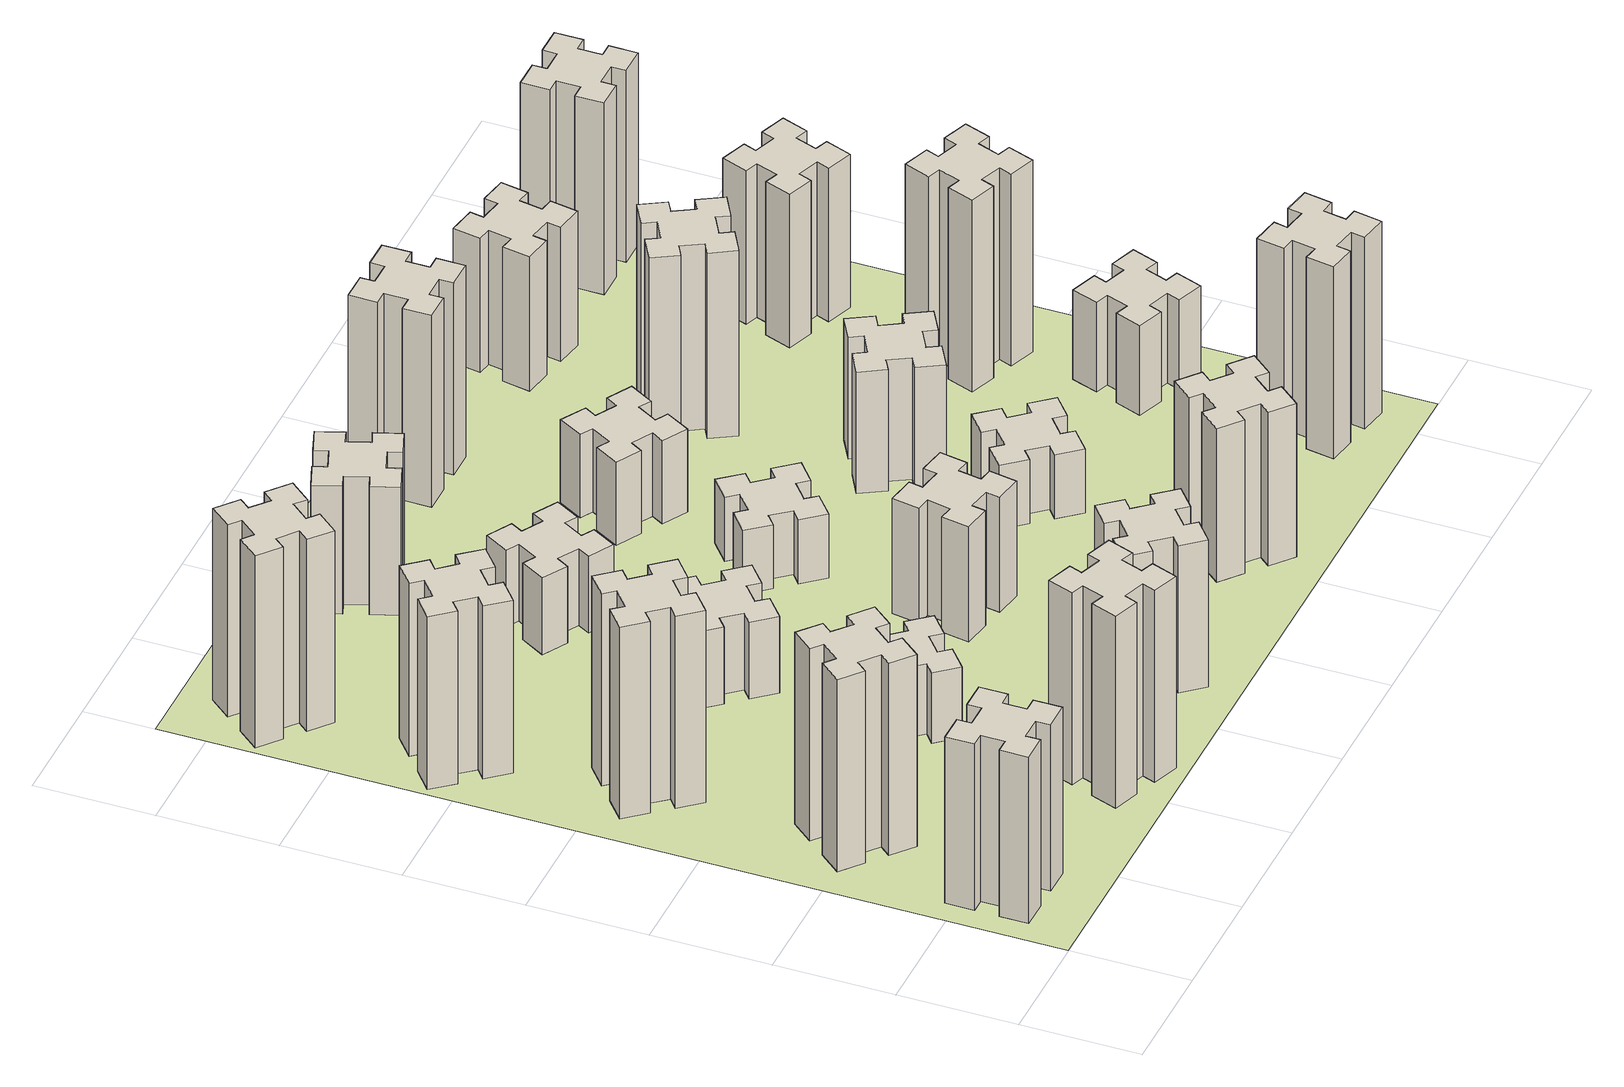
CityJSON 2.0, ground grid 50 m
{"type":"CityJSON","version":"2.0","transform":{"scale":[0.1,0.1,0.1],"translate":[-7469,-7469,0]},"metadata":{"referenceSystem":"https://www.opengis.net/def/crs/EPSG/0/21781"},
"CityObjects":{
"building1":{"type":"Building","attributes":{"class":"1000","function":"1000","usage":"1000","yearOfConstruction":2016,"roofType":"1000","measuredHeight":78,"storeysAboveGround":30,"storeysBelowGround":0},"geometry":[{"type":"Solid","lod":"1","boundaries":[[[[0,1,2,3,4,5,6,7,8,9,10,11,12,13,14,15,16,17,18,19]],[[17,16,20,21]],[[16,15,22,20]],[[15,14,23,22]],[[14,13,24,23]],[[13,12,25,24]],[[12,11,26,25]],[[11,10,27,26]],[[10,9,28,27]],[[9,8,29,28]],[[8,7,30,29]],[[7,6,31,30]],[[6,5,32,31]],[[5,4,33,32]],[[4,3,34,33]],[[3,2,35,34]],[[2,1,36,35]],[[1,0,37,36]],[[0,19,38,37]],[[19,18,39,38]],[[18,17,21,39]],[[24,25,26,27,28,29,30,31,32,33,34,35,36,37,38,39,21,20,22,23]]]]}]},
"building2":{"type":"Building","attributes":{"class":"1000","function":"1000","usage":"1000","yearOfConstruction":2016,"roofType":"1000","measuredHeight":90,"storeysAboveGround":30,"storeysBelowGround":0},"geometry":[{"type":"Solid","lod":"1","boundaries":[[[[40,41,42,43,44,45,46,47,48,49,50,51,52,53,54,55,56,57,58,59]],[[57,56,60,61]],[[56,55,62,60]],[[55,54,63,62]],[[54,53,64,63]],[[53,52,65,64]],[[52,51,66,65]],[[51,50,67,66]],[[50,49,68,67]],[[49,48,69,68]],[[48,47,70,69]],[[47,46,71,70]],[[46,45,72,71]],[[45,44,73,72]],[[44,43,74,73]],[[43,42,75,74]],[[42,41,76,75]],[[41,40,77,76]],[[40,59,78,77]],[[59,58,79,78]],[[58,57,61,79]],[[64,65,66,67,68,69,70,71,72,73,74,75,76,77,78,79,61,60,62,63]]]]}]},
"building3":{"type":"Building","attributes":{"class":"1000","function":"1000","usage":"1000","yearOfConstruction":2016,"roofType":"1000","measuredHeight":90,"storeysAboveGround":30,"storeysBelowGround":0},"geometry":[{"type":"Solid","lod":"1","boundaries":[[[[80,81,82,83,84,85,86,87,88,89,90,91,92,93,94,95,96,97,98,99]],[[97,96,100,101]],[[96,95,102,100]],[[95,94,103,102]],[[94,93,104,103]],[[93,92,105,104]],[[92,91,106,105]],[[91,90,107,106]],[[90,89,108,107]],[[89,88,109,108]],[[88,87,110,109]],[[87,86,111,110]],[[86,85,112,111]],[[85,84,113,112]],[[84,83,114,113]],[[83,82,115,114]],[[82,81,116,115]],[[81,80,117,116]],[[80,99,118,117]],[[99,98,119,118]],[[98,97,101,119]],[[104,105,106,107,108,109,110,111,112,113,114,115,116,117,118,119,101,100,102,103]]]]}]},
"building4":{"type":"Building","attributes":{"class":"1000","function":"1000","usage":"1000","yearOfConstruction":2016,"roofType":"1000","measuredHeight":81,"storeysAboveGround":30,"storeysBelowGround":0},"geometry":[{"type":"Solid","lod":"1","boundaries":[[[[120,121,122,123,124,125,126,127,128,129,130,131,132,133,134,135,136,137,138,139]],[[137,136,140,141]],[[136,135,142,140]],[[135,134,143,142]],[[134,133,144,143]],[[133,132,145,144]],[[132,131,146,145]],[[131,130,147,146]],[[130,129,148,147]],[[129,128,149,148]],[[128,127,150,149]],[[127,126,151,150]],[[126,125,152,151]],[[125,124,153,152]],[[124,123,154,153]],[[123,122,155,154]],[[122,121,156,155]],[[121,120,157,156]],[[120,139,158,157]],[[139,138,159,158]],[[138,137,141,159]],[[144,145,146,147,148,149,150,151,152,153,154,155,156,157,158,159,141,140,142,143]]]]}]},
"building5":{"type":"Building","attributes":{"class":"1000","function":"1000","usage":"1000","yearOfConstruction":2016,"roofType":"1000","measuredHeight":90,"storeysAboveGround":30,"storeysBelowGround":0},"geometry":[{"type":"Solid","lod":"1","boundaries":[[[[160,161,162,163,164,165,166,167,168,169,170,171,172,173,174,175,176,177,178,179]],[[177,176,180,181]],[[176,175,182,180]],[[175,174,183,182]],[[174,173,184,183]],[[173,172,185,184]],[[172,171,186,185]],[[171,170,187,186]],[[170,169,188,187]],[[169,168,189,188]],[[168,167,190,189]],[[167,166,191,190]],[[166,165,192,191]],[[165,164,193,192]],[[164,163,194,193]],[[163,162,195,194]],[[162,161,196,195]],[[161,160,197,196]],[[160,179,198,197]],[[179,178,199,198]],[[178,177,181,199]],[[184,185,186,187,188,189,190,191,192,193,194,195,196,197,198,199,181,180,182,183]]]]}]},
"building6":{"type":"Building","attributes":{"class":"1000","function":"1000","usage":"1000","yearOfConstruction":2016,"roofType":"1000","measuredHeight":90,"storeysAboveGround":30,"storeysBelowGround":0},"geometry":[{"type":"Solid","lod":"1","boundaries":[[[[200,201,202,203,204,205,206,207,208,209,210,211,212,213,214,215,216,217,218,219]],[[217,216,220,221]],[[216,215,222,220]],[[215,214,223,222]],[[214,213,224,223]],[[213,212,225,224]],[[212,211,226,225]],[[211,210,227,226]],[[210,209,228,227]],[[209,208,229,228]],[[208,207,230,229]],[[207,206,231,230]],[[206,205,232,231]],[[205,204,233,232]],[[204,203,234,233]],[[203,202,235,234]],[[202,201,236,235]],[[201,200,237,236]],[[200,219,238,237]],[[219,218,239,238]],[[218,217,221,239]],[[224,225,226,227,228,229,230,231,232,233,234,235,236,237,238,239,221,220,222,223]]]]}]},
"building7":{"type":"Building","attributes":{"class":"1000","function":"1000","usage":"1000","yearOfConstruction":2016,"roofType":"1000","measuredHeight":33,"storeysAboveGround":30,"storeysBelowGround":0},"geometry":[{"type":"Solid","lod":"1","boundaries":[[[[240,241,242,243,244,245,246,247,248,249,250,251,252,253,254,255,256,257,258,259]],[[257,256,260,261]],[[256,255,262,260]],[[255,254,263,262]],[[254,253,264,263]],[[253,252,265,264]],[[252,251,266,265]],[[251,250,267,266]],[[250,249,268,267]],[[249,248,269,268]],[[248,247,270,269]],[[247,246,271,270]],[[246,245,272,271]],[[245,244,273,272]],[[244,243,274,273]],[[243,242,275,274]],[[242,241,276,275]],[[241,240,277,276]],[[240,259,278,277]],[[259,258,279,278]],[[258,257,261,279]],[[264,265,266,267,268,269,270,271,272,273,274,275,276,277,278,279,261,260,262,263]]]]}]},
"building8":{"type":"Building","attributes":{"class":"1000","function":"1000","usage":"1000","yearOfConstruction":2016,"roofType":"1000","measuredHeight":36,"storeysAboveGround":30,"storeysBelowGround":0},"geometry":[{"type":"Solid","lod":"1","boundaries":[[[[280,281,282,283,284,285,286,287,288,289,290,291,292,293,294,295,296,297,298,299]],[[297,296,300,301]],[[296,295,302,300]],[[295,294,303,302]],[[294,293,304,303]],[[293,292,305,304]],[[292,291,306,305]],[[291,290,307,306]],[[290,289,308,307]],[[289,288,309,308]],[[288,287,310,309]],[[287,286,311,310]],[[286,285,312,311]],[[285,284,313,312]],[[284,283,314,313]],[[283,282,315,314]],[[282,281,316,315]],[[281,280,317,316]],[[280,299,318,317]],[[299,298,319,318]],[[298,297,301,319]],[[304,305,306,307,308,309,310,311,312,313,314,315,316,317,318,319,301,300,302,303]]]]}]},
"building9":{"type":"Building","attributes":{"class":"1000","function":"1000","usage":"1000","yearOfConstruction":2016,"roofType":"1000","measuredHeight":69,"storeysAboveGround":30,"storeysBelowGround":0},"geometry":[{"type":"Solid","lod":"1","boundaries":[[[[320,321,322,323,324,325,326,327,328,329,330,331,332,333,334,335,336,337,338,339]],[[337,336,340,341]],[[336,335,342,340]],[[335,334,343,342]],[[334,333,344,343]],[[333,332,345,344]],[[332,331,346,345]],[[331,330,347,346]],[[330,329,348,347]],[[329,328,349,348]],[[328,327,350,349]],[[327,326,351,350]],[[326,325,352,351]],[[325,324,353,352]],[[324,323,354,353]],[[323,322,355,354]],[[322,321,356,355]],[[321,320,357,356]],[[320,339,358,357]],[[339,338,359,358]],[[338,337,341,359]],[[344,345,346,347,348,349,350,351,352,353,354,355,356,357,358,359,341,340,342,343]]]]}]},
"building10":{"type":"Building","attributes":{"class":"1000","function":"1000","usage":"1000","yearOfConstruction":2016,"roofType":"1000","measuredHeight":36,"storeysAboveGround":30,"storeysBelowGround":0},"geometry":[{"type":"Solid","lod":"1","boundaries":[[[[360,361,362,363,364,365,366,367,368,369,370,371,372,373,374,375,376,377,378,379]],[[377,376,380,381]],[[376,375,382,380]],[[375,374,383,382]],[[374,373,384,383]],[[373,372,385,384]],[[372,371,386,385]],[[371,370,387,386]],[[370,369,388,387]],[[369,368,389,388]],[[368,367,390,389]],[[367,366,391,390]],[[366,365,392,391]],[[365,364,393,392]],[[364,363,394,393]],[[363,362,395,394]],[[362,361,396,395]],[[361,360,397,396]],[[360,379,398,397]],[[379,378,399,398]],[[378,377,381,399]],[[384,385,386,387,388,389,390,391,392,393,394,395,396,397,398,399,381,380,382,383]]]]}]},
"building11":{"type":"Building","attributes":{"class":"1000","function":"1000","usage":"1000","yearOfConstruction":2016,"roofType":"1000","measuredHeight":60,"storeysAboveGround":30,"storeysBelowGround":0},"geometry":[{"type":"Solid","lod":"1","boundaries":[[[[400,401,402,403,404,405,406,407,408,409,410,411,412,413,414,415,416,417,418,419]],[[417,416,420,421]],[[416,415,422,420]],[[415,414,423,422]],[[414,413,424,423]],[[413,412,425,424]],[[412,411,426,425]],[[411,410,427,426]],[[410,409,428,427]],[[409,408,429,428]],[[408,407,430,429]],[[407,406,431,430]],[[406,405,432,431]],[[405,404,433,432]],[[404,403,434,433]],[[403,402,435,434]],[[402,401,436,435]],[[401,400,437,436]],[[400,419,438,437]],[[419,418,439,438]],[[418,417,421,439]],[[424,425,426,427,428,429,430,431,432,433,434,435,436,437,438,439,421,420,422,423]]]]}]},
"building12":{"type":"Building","attributes":{"class":"1000","function":"1000","usage":"1000","yearOfConstruction":2016,"roofType":"1000","measuredHeight":54,"storeysAboveGround":30,"storeysBelowGround":0},"geometry":[{"type":"Solid","lod":"1","boundaries":[[[[440,441,442,443,444,445,446,447,448,449,450,451,452,453,454,455,456,457,458,459]],[[457,456,460,461]],[[456,455,462,460]],[[455,454,463,462]],[[454,453,464,463]],[[453,452,465,464]],[[452,451,466,465]],[[451,450,467,466]],[[450,449,468,467]],[[449,448,469,468]],[[448,447,470,469]],[[447,446,471,470]],[[446,445,472,471]],[[445,444,473,472]],[[444,443,474,473]],[[443,442,475,474]],[[442,441,476,475]],[[441,440,477,476]],[[440,459,478,477]],[[459,458,479,478]],[[458,457,461,479]],[[464,465,466,467,468,469,470,471,472,473,474,475,476,477,478,479,461,460,462,463]]]]}]},
"building13":{"type":"Building","attributes":{"class":"1000","function":"1000","usage":"1000","yearOfConstruction":2016,"roofType":"1000","measuredHeight":30,"storeysAboveGround":30,"storeysBelowGround":0},"geometry":[{"type":"Solid","lod":"1","boundaries":[[[[480,481,482,483,484,485,486,487,488,489,490,491,492,493,494,495,496,497,498,499]],[[497,496,500,501]],[[496,495,502,500]],[[495,494,503,502]],[[494,493,504,503]],[[493,492,505,504]],[[492,491,506,505]],[[491,490,507,506]],[[490,489,508,507]],[[489,488,509,508]],[[488,487,510,509]],[[487,486,511,510]],[[486,485,512,511]],[[485,484,513,512]],[[484,483,514,513]],[[483,482,515,514]],[[482,481,516,515]],[[481,480,517,516]],[[480,499,518,517]],[[499,498,519,518]],[[498,497,501,519]],[[504,505,506,507,508,509,510,511,512,513,514,515,516,517,518,519,501,500,502,503]]]]}]},
"building14":{"type":"Building","attributes":{"class":"1000","function":"1000","usage":"1000","yearOfConstruction":2016,"roofType":"1000","measuredHeight":72,"storeysAboveGround":30,"storeysBelowGround":0},"geometry":[{"type":"Solid","lod":"1","boundaries":[[[[520,521,522,523,524,525,526,527,528,529,530,531,532,533,534,535,536,537,538,539]],[[537,536,540,541]],[[536,535,542,540]],[[535,534,543,542]],[[534,533,544,543]],[[533,532,545,544]],[[532,531,546,545]],[[531,530,547,546]],[[530,529,548,547]],[[529,528,549,548]],[[528,527,550,549]],[[527,526,551,550]],[[526,525,552,551]],[[525,524,553,552]],[[524,523,554,553]],[[523,522,555,554]],[[522,521,556,555]],[[521,520,557,556]],[[520,539,558,557]],[[539,538,559,558]],[[538,537,541,559]],[[544,545,546,547,548,549,550,551,552,553,554,555,556,557,558,559,541,540,542,543]]]]}]},
"building15":{"type":"Building","attributes":{"class":"1000","function":"1000","usage":"1000","yearOfConstruction":2016,"roofType":"1000","measuredHeight":39,"storeysAboveGround":30,"storeysBelowGround":0},"geometry":[{"type":"Solid","lod":"1","boundaries":[[[[560,561,562,563,564,565,566,567,568,569,570,571,572,573,574,575,576,577,578,579]],[[577,576,580,581]],[[576,575,582,580]],[[575,574,583,582]],[[574,573,584,583]],[[573,572,585,584]],[[572,571,586,585]],[[571,570,587,586]],[[570,569,588,587]],[[569,568,589,588]],[[568,567,590,589]],[[567,566,591,590]],[[566,565,592,591]],[[565,564,593,592]],[[564,563,594,593]],[[563,562,595,594]],[[562,561,596,595]],[[561,560,597,596]],[[560,579,598,597]],[[579,578,599,598]],[[578,577,581,599]],[[584,585,586,587,588,589,590,591,592,593,594,595,596,597,598,599,581,580,582,583]]]]}]},
"building16":{"type":"Building","attributes":{"class":"1000","function":"1000","usage":"1000","yearOfConstruction":2016,"roofType":"1000","measuredHeight":90,"storeysAboveGround":30,"storeysBelowGround":0},"geometry":[{"type":"Solid","lod":"1","boundaries":[[[[600,601,602,603,604,605,606,607,608,609,610,611,612,613,614,615,616,617,618,619]],[[617,616,620,621]],[[616,615,622,620]],[[615,614,623,622]],[[614,613,624,623]],[[613,612,625,624]],[[612,611,626,625]],[[611,610,627,626]],[[610,609,628,627]],[[609,608,629,628]],[[608,607,630,629]],[[607,606,631,630]],[[606,605,632,631]],[[605,604,633,632]],[[604,603,634,633]],[[603,602,635,634]],[[602,601,636,635]],[[601,600,637,636]],[[600,619,638,637]],[[619,618,639,638]],[[618,617,621,639]],[[624,625,626,627,628,629,630,631,632,633,634,635,636,637,638,639,621,620,622,623]]]]}]},
"building17":{"type":"Building","attributes":{"class":"1000","function":"1000","usage":"1000","yearOfConstruction":2016,"roofType":"1000","measuredHeight":30,"storeysAboveGround":30,"storeysBelowGround":0},"geometry":[{"type":"Solid","lod":"1","boundaries":[[[[640,641,642,643,644,645,646,647,648,649,650,651,652,653,654,655,656,657,658,659]],[[657,656,660,661]],[[656,655,662,660]],[[655,654,663,662]],[[654,653,664,663]],[[653,652,665,664]],[[652,651,666,665]],[[651,650,667,666]],[[650,649,668,667]],[[649,648,669,668]],[[648,647,670,669]],[[647,646,671,670]],[[646,645,672,671]],[[645,644,673,672]],[[644,643,674,673]],[[643,642,675,674]],[[642,641,676,675]],[[641,640,677,676]],[[640,659,678,677]],[[659,658,679,678]],[[658,657,661,679]],[[664,665,666,667,668,669,670,671,672,673,674,675,676,677,678,679,661,660,662,663]]]]}]},
"building18":{"type":"Building","attributes":{"class":"1000","function":"1000","usage":"1000","yearOfConstruction":2016,"roofType":"1000","measuredHeight":57,"storeysAboveGround":30,"storeysBelowGround":0},"geometry":[{"type":"Solid","lod":"1","boundaries":[[[[680,681,682,683,684,685,686,687,688,689,690,691,692,693,694,695,696,697,698,699]],[[697,696,700,701]],[[696,695,702,700]],[[695,694,703,702]],[[694,693,704,703]],[[693,692,705,704]],[[692,691,706,705]],[[691,690,707,706]],[[690,689,708,707]],[[689,688,709,708]],[[688,687,710,709]],[[687,686,711,710]],[[686,685,712,711]],[[685,684,713,712]],[[684,683,714,713]],[[683,682,715,714]],[[682,681,716,715]],[[681,680,717,716]],[[680,699,718,717]],[[699,698,719,718]],[[698,697,701,719]],[[704,705,706,707,708,709,710,711,712,713,714,715,716,717,718,719,701,700,702,703]]]]}]},
"building19":{"type":"Building","attributes":{"class":"1000","function":"1000","usage":"1000","yearOfConstruction":2016,"roofType":"1000","measuredHeight":87,"storeysAboveGround":30,"storeysBelowGround":0},"geometry":[{"type":"Solid","lod":"1","boundaries":[[[[720,721,722,723,724,725,726,727,728,729,730,731,732,733,734,735,736,737,738,739]],[[737,736,740,741]],[[736,735,742,740]],[[735,734,743,742]],[[734,733,744,743]],[[733,732,745,744]],[[732,731,746,745]],[[731,730,747,746]],[[730,729,748,747]],[[729,728,749,748]],[[728,727,750,749]],[[727,726,751,750]],[[726,725,752,751]],[[725,724,753,752]],[[724,723,754,753]],[[723,722,755,754]],[[722,721,756,755]],[[721,720,757,756]],[[720,739,758,757]],[[739,738,759,758]],[[738,737,741,759]],[[744,745,746,747,748,749,750,751,752,753,754,755,756,757,758,759,741,740,742,743]]]]}]},
"building20":{"type":"Building","attributes":{"class":"1000","function":"1000","usage":"1000","yearOfConstruction":2016,"roofType":"1000","measuredHeight":90,"storeysAboveGround":30,"storeysBelowGround":0},"geometry":[{"type":"Solid","lod":"1","boundaries":[[[[760,761,762,763,764,765,766,767,768,769,770,771,772,773,774,775,776,777,778,779]],[[777,776,780,781]],[[776,775,782,780]],[[775,774,783,782]],[[774,773,784,783]],[[773,772,785,784]],[[772,771,786,785]],[[771,770,787,786]],[[770,769,788,787]],[[769,768,789,788]],[[768,767,790,789]],[[767,766,791,790]],[[766,765,792,791]],[[765,764,793,792]],[[764,763,794,793]],[[763,762,795,794]],[[762,761,796,795]],[[761,760,797,796]],[[760,779,798,797]],[[779,778,799,798]],[[778,777,781,799]],[[784,785,786,787,788,789,790,791,792,793,794,795,796,797,798,799,781,780,782,783]]]]}]},
"building21":{"type":"Building","attributes":{"class":"1000","function":"1000","usage":"1000","yearOfConstruction":2016,"roofType":"1000","measuredHeight":63,"storeysAboveGround":30,"storeysBelowGround":0},"geometry":[{"type":"Solid","lod":"1","boundaries":[[[[800,801,802,803,804,805,806,807,808,809,810,811,812,813,814,815,816,817,818,819]],[[817,816,820,821]],[[816,815,822,820]],[[815,814,823,822]],[[814,813,824,823]],[[813,812,825,824]],[[812,811,826,825]],[[811,810,827,826]],[[810,809,828,827]],[[809,808,829,828]],[[808,807,830,829]],[[807,806,831,830]],[[806,805,832,831]],[[805,804,833,832]],[[804,803,834,833]],[[803,802,835,834]],[[802,801,836,835]],[[801,800,837,836]],[[800,819,838,837]],[[819,818,839,838]],[[818,817,821,839]],[[824,825,826,827,828,829,830,831,832,833,834,835,836,837,838,839,821,820,822,823]]]]}]},
"building22":{"type":"Building","attributes":{"class":"1000","function":"1000","usage":"1000","yearOfConstruction":2016,"roofType":"1000","measuredHeight":42,"storeysAboveGround":30,"storeysBelowGround":0},"geometry":[{"type":"Solid","lod":"1","boundaries":[[[[840,841,842,843,844,845,846,847,848,849,850,851,852,853,854,855,856,857,858,859]],[[857,856,860,861]],[[856,855,862,860]],[[855,854,863,862]],[[854,853,864,863]],[[853,852,865,864]],[[852,851,866,865]],[[851,850,867,866]],[[850,849,868,867]],[[849,848,869,868]],[[848,847,870,869]],[[847,846,871,870]],[[846,845,872,871]],[[845,844,873,872]],[[844,843,874,873]],[[843,842,875,874]],[[842,841,876,875]],[[841,840,877,876]],[[840,859,878,877]],[[859,858,879,878]],[[858,857,861,879]],[[864,865,866,867,868,869,870,871,872,873,874,875,876,877,878,879,861,860,862,863]]]]}]},
"building23":{"type":"Building","attributes":{"class":"1000","function":"1000","usage":"1000","yearOfConstruction":2016,"roofType":"1000","measuredHeight":90,"storeysAboveGround":30,"storeysBelowGround":0},"geometry":[{"type":"Solid","lod":"1","boundaries":[[[[880,881,882,883,884,885,886,887,888,889,890,891,892,893,894,895,896,897,898,899]],[[897,896,900,901]],[[896,895,902,900]],[[895,894,903,902]],[[894,893,904,903]],[[893,892,905,904]],[[892,891,906,905]],[[891,890,907,906]],[[890,889,908,907]],[[889,888,909,908]],[[888,887,910,909]],[[887,886,911,910]],[[886,885,912,911]],[[885,884,913,912]],[[884,883,914,913]],[[883,882,915,914]],[[882,881,916,915]],[[881,880,917,916]],[[880,899,918,917]],[[899,898,919,918]],[[898,897,901,919]],[[904,905,906,907,908,909,910,911,912,913,914,915,916,917,918,919,901,900,902,903]]]]}]},
"building24":{"type":"Building","attributes":{"class":"1000","function":"1000","usage":"1000","yearOfConstruction":2016,"roofType":"1000","measuredHeight":72,"storeysAboveGround":30,"storeysBelowGround":0},"geometry":[{"type":"Solid","lod":"1","boundaries":[[[[920,921,922,923,924,925,926,927,928,929,930,931,932,933,934,935,936,937,938,939]],[[937,936,940,941]],[[936,935,942,940]],[[935,934,943,942]],[[934,933,944,943]],[[933,932,945,944]],[[932,931,946,945]],[[931,930,947,946]],[[930,929,948,947]],[[929,928,949,948]],[[928,927,950,949]],[[927,926,951,950]],[[926,925,952,951]],[[925,924,953,952]],[[924,923,954,953]],[[923,922,955,954]],[[922,921,956,955]],[[921,920,957,956]],[[920,939,958,957]],[[939,938,959,958]],[[938,937,941,959]],[[944,945,946,947,948,949,950,951,952,953,954,955,956,957,958,959,941,940,942,943]]]]}]},
"building25":{"type":"Building","attributes":{"class":"1000","function":"1000","usage":"1000","yearOfConstruction":2016,"roofType":"1000","measuredHeight":90,"storeysAboveGround":30,"storeysBelowGround":0},"geometry":[{"type":"Solid","lod":"1","boundaries":[[[[960,961,962,963,964,965,966,967,968,969,970,971,972,973,974,975,976,977,978,979]],[[977,976,980,981]],[[976,975,982,980]],[[975,974,983,982]],[[974,973,984,983]],[[973,972,985,984]],[[972,971,986,985]],[[971,970,987,986]],[[970,969,988,987]],[[969,968,989,988]],[[968,967,990,989]],[[967,966,991,990]],[[966,965,992,991]],[[965,964,993,992]],[[964,963,994,993]],[[963,962,995,994]],[[962,961,996,995]],[[961,960,997,996]],[[960,979,998,997]],[[979,978,999,998]],[[978,977,981,999]],[[984,985,986,987,988,989,990,991,992,993,994,995,996,997,998,999,981,980,982,983]]]]}]},
"landuse1":{"type":"LandUse","attributes":{"name":"plot1","function":"1010"},"geometry":[{"type":"MultiSurface","lod":"1","boundaries":[[[1000,1001,1002,1003]]]}]}
},
"vertices":[
[165,425,0],[165,325,0],[105,325,0],[105,205,0],[225,205,0],[225,265,0],[325,265,0],[325,205,0],[445,205,0],[445,325,0],[385,325,0],[385,425,0],[445,425,0],[445,545,0],[325,545,0],[325,485,0],[225,485,0],[225,545,0],[105,545,0],[105,425,0],[225,485,780],[225,545,780],[325,485,780],[325,545,780],[445,545,780],[445,425,780],[385,425,780],[385,325,780],[445,325,780],[445,205,780],[325,205,780],[325,265,780],[225,265,780],[225,205,780],[105,205,780],[105,325,780],[165,325,780],[165,425,780],[105,425,780],[105,545,780],
[484,1067,0],[408,1132,0],[446,1178,0],[354,1255,0],[277,1163,0],[323,1124,0],[259,1048,0],[213,1086,0],[136,994,0],[228,917,0],[266,963,0],[343,899,0],[304,853,0],[396,776,0],[473,868,0],[427,906,0],[492,983,0],[538,944,0],[615,1036,0],[523,1113,0],[492,983,900],[538,944,900],[427,906,900],[473,868,900],[396,776,900],[304,853,900],[343,899,900],[266,963,900],[228,917,900],[136,994,900],[213,1086,900],[259,1048,900],[323,1124,900],[277,1163,900],[354,1255,900],[446,1178,900],[408,1132,900],[484,1067,900],[523,1113,900],[615,1036,900],
[492,1888,0],[427,1964,0],[473,2003,0],[396,2095,0],[304,2018,0],[343,1972,0],[266,1907,0],[228,1953,0],[136,1876,0],[213,1784,0],[259,1823,0],[323,1746,0],[277,1708,0],[354,1616,0],[446,1693,0],[408,1739,0],[484,1803,0],[523,1757,0],[615,1834,0],[538,1926,0],[484,1803,900],[523,1757,900],[408,1739,900],[446,1693,900],[354,1616,900],[277,1708,900],[323,1746,900],[259,1823,900],[213,1784,900],[136,1876,900],[228,1953,900],[266,1907,900],[343,1972,900],[304,2018,900],[396,2095,900],[473,2003,900],[427,1964,900],[492,1888,900],[538,1926,900],[615,1834,900],
[243,2712,0],[166,2647,0],[128,2693,0],[36,2616,0],[113,2524,0],[159,2563,0],[223,2486,0],[177,2448,0],[254,2356,0],[346,2433,0],[308,2479,0],[384,2543,0],[423,2497,0],[515,2574,0],[438,2666,0],[392,2628,0],[327,2704,0],[373,2743,0],[296,2835,0],[204,2758,0],[327,2704,810],[373,2743,810],[392,2628,810],[438,2666,810],[515,2574,810],[423,2497,810],[384,2543,810],[308,2479,810],[346,2433,810],[254,2356,810],[177,2448,810],[223,2486,810],[159,2563,810],[113,2524,810],[36,2616,810],[128,2693,810],[166,2647,810],[243,2712,810],[204,2758,810],[296,2835,810],
[1029,360,0],[995,266,0],[939,287,0],[897,174,0],[1010,133,0],[1031,189,0],[1125,155,0],[1104,99,0],[1217,57,0],[1258,170,0],[1202,191,0],[1236,285,0],[1292,264,0],[1333,377,0],[1220,418,0],[1200,362,0],[1106,396,0],[1127,452,0],[1014,493,0],[973,380,0],[1106,396,900],[1127,452,900],[1200,362,900],[1220,418,900],[1333,377,900],[1292,264,900],[1236,285,900],[1202,191,900],[1258,170,900],[1217,57,900],[1104,99,900],[1125,155,900],[1031,189,900],[1010,133,900],[897,174,900],[939,287,900],[995,266,900],[1029,360,900],[973,380,900],[1014,493,900],
[384,3387,0],[308,3452,0],[346,3498,0],[254,3575,0],[177,3483,0],[223,3444,0],[159,3368,0],[113,3406,0],[36,3314,0],[128,3237,0],[166,3283,0],[243,3219,0],[204,3173,0],[296,3096,0],[373,3188,0],[327,3226,0],[392,3303,0],[438,3264,0],[515,3356,0],[423,3433,0],[392,3303,900],[438,3264,900],[327,3226,900],[373,3188,900],[296,3096,900],[204,3173,900],[243,3219,900],[166,3283,900],[128,3237,900],[36,3314,900],[113,3406,900],[159,3368,900],[223,3444,900],[177,3483,900],[254,3575,900],[346,3498,900],[308,3452,900],[384,3387,900],[423,3433,900],[515,3356,900],
[1148,999,0],[1224,1063,0],[1263,1017,0],[1355,1094,0],[1278,1186,0],[1232,1148,0],[1167,1224,0],[1213,1263,0],[1136,1355,0],[1044,1278,0],[1083,1232,0],[1006,1167,0],[968,1213,0],[876,1136,0],[953,1044,0],[999,1083,0],[1063,1006,0],[1017,968,0],[1094,876,0],[1186,953,0],[1063,1006,330],[1017,968,330],[999,1083,330],[953,1044,330],[876,1136,330],[968,1213,330],[1006,1167,330],[1083,1232,330],[1044,1278,330],[1136,1355,330],[1213,1263,330],[1167,1224,330],[1232,1148,330],[1278,1186,330],[1355,1094,330],[1263,1017,330],[1224,1063,330],[1148,999,330],[1186,953,330],[1094,876,330],
[1083,1972,0],[1006,1907,0],[968,1953,0],[876,1876,0],[953,1784,0],[999,1823,0],[1063,1746,0],[1017,1708,0],[1094,1616,0],[1186,1693,0],[1148,1739,0],[1224,1803,0],[1263,1757,0],[1355,1834,0],[1278,1926,0],[1232,1888,0],[1167,1964,0],[1213,2003,0],[1136,2095,0],[1044,2018,0],[1167,1964,360],[1213,2003,360],[1232,1888,360],[1278,1926,360],[1355,1834,360],[1263,1757,360],[1224,1803,360],[1148,1739,360],[1186,1693,360],[1094,1616,360],[1017,1708,360],[1063,1746,360],[999,1823,360],[953,1784,360],[876,1876,360],[968,1953,360],[1006,1907,360],[1083,1972,360],[1044,2018,360],[1136,2095,360],
[1639,343,0],[1703,266,0],[1657,228,0],[1734,136,0],[1826,213,0],[1788,259,0],[1864,323,0],[1903,277,0],[1995,354,0],[1918,446,0],[1872,408,0],[1807,484,0],[1853,523,0],[1776,615,0],[1684,538,0],[1723,492,0],[1646,427,0],[1608,473,0],[1516,396,0],[1593,304,0],[1646,427,690],[1608,473,690],[1723,492,690],[1684,538,690],[1776,615,690],[1853,523,690],[1807,484,690],[1872,408,690],[1918,446,690],[1995,354,690],[1903,277,690],[1864,323,690],[1788,259,690],[1826,213,690],[1734,136,690],[1657,228,690],[1703,266,690],[1639,343,690],[1593,304,690],[1516,396,690],
[1314,2666,0],[1227,2716,0],[1257,2768,0],[1153,2828,0],[1093,2724,0],[1145,2694,0],[1095,2607,0],[1043,2637,0],[983,2533,0],[1087,2473,0],[1117,2525,0],[1204,2475,0],[1174,2423,0],[1278,2363,0],[1338,2467,0],[1286,2497,0],[1336,2584,0],[1388,2554,0],[1448,2658,0],[1344,2718,0],[1336,2584,360],[1388,2554,360],[1286,2497,360],[1338,2467,360],[1278,2363,360],[1174,2423,360],[1204,2475,360],[1117,2525,360],[1087,2473,360],[983,2533,360],[1043,2637,360],[1095,2607,360],[1145,2694,360],[1093,2724,360],[1153,2828,360],[1257,2768,360],[1227,2716,360],[1314,2666,360],[1344,2718,360],[1448,2658,360],
[1125,3456,0],[1031,3422,0],[1010,3478,0],[897,3437,0],[939,3324,0],[995,3345,0],[1029,3251,0],[973,3230,0],[1014,3117,0],[1127,3159,0],[1106,3215,0],[1200,3249,0],[1220,3193,0],[1333,3234,0],[1292,3347,0],[1236,3326,0],[1202,3420,0],[1258,3440,0],[1217,3553,0],[1104,3512,0],[1202,3420,600],[1258,3440,600],[1236,3326,600],[1292,3347,600],[1333,3234,600],[1220,3193,600],[1200,3249,600],[1106,3215,600],[1127,3159,600],[1014,3117,600],[973,3230,600],[1029,3251,600],[995,3345,600],[939,3324,600],[897,3437,600],[1010,3478,600],[1031,3422,600],[1125,3456,600],[1104,3512,600],[1217,3553,600],
[1955,1147,0],[1972,1245,0],[2031,1235,0],[2052,1353,0],[1934,1374,0],[1924,1315,0],[1825,1332,0],[1836,1391,0],[1717,1412,0],[1697,1294,0],[1756,1284,0],[1738,1185,0],[1679,1196,0],[1658,1077,0],[1777,1057,0],[1787,1116,0],[1885,1098,0],[1875,1039,0],[1993,1018,0],[2014,1137,0],[1885,1098,540],[1875,1039,540],[1787,1116,540],[1777,1057,540],[1658,1077,540],[1679,1196,540],[1738,1185,540],[1756,1284,540],[1697,1294,540],[1717,1412,540],[1836,1391,540],[1825,1332,540],[1924,1315,540],[1934,1374,540],[2052,1353,540],[2031,1235,540],[1972,1245,540],[1955,1147,540],[2014,1137,540],[1993,1018,540],
[1972,1988,0],[1907,2064,0],[1953,2103,0],[1876,2195,0],[1784,2118,0],[1823,2072,0],[1746,2007,0],[1708,2053,0],[1616,1976,0],[1693,1884,0],[1739,1923,0],[1803,1846,0],[1757,1808,0],[1834,1716,0],[1926,1793,0],[1888,1839,0],[1964,1903,0],[2003,1857,0],[2095,1934,0],[2018,2026,0],[1964,1903,300],[2003,1857,300],[1888,1839,300],[1926,1793,300],[1834,1716,300],[1757,1808,300],[1803,1846,300],[1739,1923,300],[1693,1884,300],[1616,1976,300],[1708,2053,300],[1746,2007,300],[1823,2072,300],[1784,2118,300],[1876,2195,300],[1953,2103,300],[1907,2064,300],[1972,1988,300],[2018,2026,300],[2095,1934,300],
[2486,323,0],[2563,259,0],[2524,213,0],[2616,136,0],[2693,228,0],[2647,266,0],[2712,343,0],[2758,304,0],[2835,396,0],[2743,473,0],[2704,427,0],[2628,492,0],[2666,538,0],[2574,615,0],[2497,523,0],[2543,484,0],[2479,408,0],[2433,446,0],[2356,354,0],[2448,277,0],[2479,408,720],[2433,446,720],[2543,484,720],[2497,523,720],[2574,615,720],[2666,538,720],[2628,492,720],[2704,427,720],[2743,473,720],[2835,396,720],[2758,304,720],[2712,343,720],[2647,266,720],[2693,228,720],[2616,136,720],[2524,213,720],[2563,259,720],[2486,323,720],[2448,277,720],[2356,354,720],
[2026,2497,0],[2076,2584,0],[2128,2554,0],[2188,2658,0],[2084,2718,0],[2054,2666,0],[1967,2716,0],[1997,2768,0],[1893,2828,0],[1833,2724,0],[1885,2694,0],[1835,2607,0],[1783,2637,0],[1723,2533,0],[1827,2473,0],[1857,2525,0],[1944,2475,0],[1914,2423,0],[2018,2363,0],[2078,2467,0],[1944,2475,390],[1914,2423,390],[1857,2525,390],[1827,2473,390],[1723,2533,390],[1783,2637,390],[1835,2607,390],[1885,2694,390],[1833,2724,390],[1893,2828,390],[1997,2768,390],[1967,2716,390],[2054,2666,390],[2084,2718,390],[2188,2658,390],[2128,2554,390],[2076,2584,390],[2026,2497,390],[2078,2467,390],[2018,2363,390],
[1965,3385,0],[1965,3485,0],[2025,3485,0],[2025,3605,0],[1905,3605,0],[1905,3545,0],[1805,3545,0],[1805,3605,0],[1685,3605,0],[1685,3485,0],[1745,3485,0],[1745,3385,0],[1685,3385,0],[1685,3265,0],[1805,3265,0],[1805,3325,0],[1905,3325,0],[1905,3265,0],[2025,3265,0],[2025,3385,0],[1905,3325,900],[1905,3265,900],[1805,3325,900],[1805,3265,900],[1685,3265,900],[1685,3385,900],[1745,3385,900],[1745,3485,900],[1685,3485,900],[1685,3605,900],[1805,3605,900],[1805,3545,900],[1905,3545,900],[1905,3605,900],[2025,3605,900],[2025,3485,900],[1965,3485,900],[1965,3385,900],[2025,3385,900],[2025,3265,900],
[2628,1099,0],[2704,1163,0],[2743,1117,0],[2835,1194,0],[2758,1286,0],[2712,1248,0],[2647,1324,0],[2693,1363,0],[2616,1455,0],[2524,1378,0],[2563,1332,0],[2486,1267,0],[2448,1313,0],[2356,1236,0],[2433,1144,0],[2479,1183,0],[2543,1106,0],[2497,1068,0],[2574,976,0],[2666,1053,0],[2543,1106,300],[2497,1068,300],[2479,1183,300],[2433,1144,300],[2356,1236,300],[2448,1313,300],[2486,1267,300],[2563,1332,300],[2524,1378,300],[2616,1455,300],[2693,1363,300],[2647,1324,300],[2712,1248,300],[2758,1286,300],[2835,1194,300],[2743,1117,300],[2704,1163,300],[2628,1099,300],[2666,1053,300],[2574,976,300],
[2584,1876,0],[2497,1826,0],[2467,1878,0],[2363,1818,0],[2423,1714,0],[2475,1744,0],[2525,1657,0],[2473,1627,0],[2533,1523,0],[2637,1583,0],[2607,1635,0],[2694,1685,0],[2724,1633,0],[2828,1693,0],[2768,1797,0],[2716,1767,0],[2666,1854,0],[2718,1884,0],[2658,1988,0],[2554,1928,0],[2666,1854,570],[2718,1884,570],[2716,1767,570],[2768,1797,570],[2828,1693,570],[2724,1633,570],[2694,1685,570],[2607,1635,570],[2637,1583,570],[2533,1523,570],[2473,1627,570],[2525,1657,570],[2475,1744,570],[2423,1714,570],[2363,1818,570],[2467,1878,570],[2497,1826,570],[2584,1876,570],[2554,1928,570],[2658,1988,570],
[2607,2475,0],[2694,2525,0],[2724,2473,0],[2828,2533,0],[2768,2637,0],[2716,2607,0],[2666,2694,0],[2718,2724,0],[2658,2828,0],[2554,2768,0],[2584,2716,0],[2497,2666,0],[2467,2718,0],[2363,2658,0],[2423,2554,0],[2475,2584,0],[2525,2497,0],[2473,2467,0],[2533,2363,0],[2637,2423,0],[2525,2497,870],[2473,2467,870],[2475,2584,870],[2423,2554,870],[2363,2658,870],[2467,2718,870],[2497,2666,870],[2584,2716,870],[2554,2768,870],[2658,2828,870],[2718,2724,870],[2666,2694,870],[2716,2607,870],[2768,2637,870],[2828,2533,870],[2724,2473,870],[2694,2525,870],[2607,2475,870],[2637,2423,870],[2533,2363,870],
[3504,475,0],[3405,492,0],[3416,551,0],[3297,572,0],[3277,454,0],[3336,444,0],[3318,345,0],[3259,356,0],[3238,237,0],[3357,217,0],[3367,276,0],[3465,258,0],[3455,199,0],[3573,178,0],[3594,297,0],[3535,307,0],[3552,405,0],[3611,395,0],[3632,513,0],[3514,534,0],[3552,405,900],[3611,395,900],[3535,307,900],[3594,297,900],[3573,178,900],[3455,199,900],[3465,258,900],[3367,276,900],[3357,217,900],[3238,237,900],[3259,356,900],[3318,345,900],[3336,444,900],[3277,454,900],[3297,572,900],[3416,551,900],[3405,492,900],[3504,475,900],[3514,534,900],[3632,513,900],
[2596,3404,0],[2578,3305,0],[2519,3316,0],[2498,3197,0],[2617,3177,0],[2627,3236,0],[2725,3218,0],[2715,3159,0],[2833,3138,0],[2854,3257,0],[2795,3267,0],[2812,3365,0],[2871,3355,0],[2892,3473,0],[2774,3494,0],[2764,3435,0],[2665,3452,0],[2676,3511,0],[2557,3532,0],[2537,3414,0],[2665,3452,630],[2676,3511,630],[2764,3435,630],[2774,3494,630],[2892,3473,630],[2871,3355,630],[2812,3365,630],[2795,3267,630],[2854,3257,630],[2833,3138,630],[2715,3159,630],[2725,3218,630],[2627,3236,630],[2617,3177,630],[2498,3197,630],[2519,3316,630],[2578,3305,630],[2596,3404,630],[2537,3414,630],[2557,3532,630],
[3351,1029,0],[3445,995,0],[3424,939,0],[3537,897,0],[3578,1010,0],[3522,1031,0],[3556,1125,0],[3612,1104,0],[3653,1217,0],[3540,1258,0],[3520,1202,0],[3426,1236,0],[3447,1292,0],[3334,1333,0],[3293,1220,0],[3349,1200,0],[3315,1106,0],[3259,1127,0],[3217,1014,0],[3330,973,0],[3315,1106,420],[3259,1127,420],[3349,1200,420],[3293,1220,420],[3334,1333,420],[3447,1292,420],[3426,1236,420],[3520,1202,420],[3540,1258,420],[3653,1217,420],[3612,1104,420],[3556,1125,420],[3522,1031,420],[3578,1010,420],[3537,897,420],[3424,939,420],[3445,995,420],[3351,1029,420],[3330,973,420],[3217,1014,420],
[3420,1842,0],[3326,1876,0],[3347,1932,0],[3234,1973,0],[3193,1860,0],[3249,1840,0],[3215,1746,0],[3159,1767,0],[3117,1654,0],[3230,1613,0],[3251,1669,0],[3345,1635,0],[3324,1579,0],[3437,1537,0],[3478,1650,0],[3422,1671,0],[3456,1765,0],[3512,1744,0],[3553,1857,0],[3440,1898,0],[3456,1765,900],[3512,1744,900],[3422,1671,900],[3478,1650,900],[3437,1537,900],[3324,1579,900],[3345,1635,900],[3251,1669,900],[3230,1613,900],[3117,1654,900],[3159,1767,900],[3215,1746,900],[3249,1840,900],[3193,1860,900],[3234,1973,900],[3347,1932,900],[3326,1876,900],[3420,1842,900],[3440,1898,900],[3553,1857,900],
[3420,2582,0],[3326,2616,0],[3347,2672,0],[3234,2713,0],[3193,2600,0],[3249,2580,0],[3215,2486,0],[3159,2507,0],[3117,2394,0],[3230,2353,0],[3251,2409,0],[3345,2375,0],[3324,2319,0],[3437,2277,0],[3478,2390,0],[3422,2411,0],[3456,2505,0],[3512,2484,0],[3553,2597,0],[3440,2638,0],[3456,2505,720],[3512,2484,720],[3422,2411,720],[3478,2390,720],[3437,2277,720],[3324,2319,720],[3345,2375,720],[3251,2409,720],[3230,2353,720],[3117,2394,720],[3159,2507,720],[3215,2486,720],[3249,2580,720],[3193,2600,720],[3234,2713,720],[3347,2672,720],[3326,2616,720],[3420,2582,720],[3440,2638,720],[3553,2597,720],
[3285,3225,0],[3385,3225,0],[3385,3165,0],[3505,3165,0],[3505,3285,0],[3445,3285,0],[3445,3385,0],[3505,3385,0],[3505,3505,0],[3385,3505,0],[3385,3445,0],[3285,3445,0],[3285,3505,0],[3165,3505,0],[3165,3385,0],[3225,3385,0],[3225,3285,0],[3165,3285,0],[3165,3165,0],[3285,3165,0],[3225,3285,900],[3165,3285,900],[3225,3385,900],[3165,3385,900],[3165,3505,900],[3285,3505,900],[3285,3445,900],[3385,3445,900],[3385,3505,900],[3505,3505,900],[3505,3385,900],[3445,3385,900],[3445,3285,900],[3505,3285,900],[3505,3165,900],[3385,3165,900],[3385,3225,900],[3285,3225,900],[3285,3165,900],[3165,3165,900],
[5,3705,0],[3705,3705,0],[3705,5,0],[5,5,0]
]}
